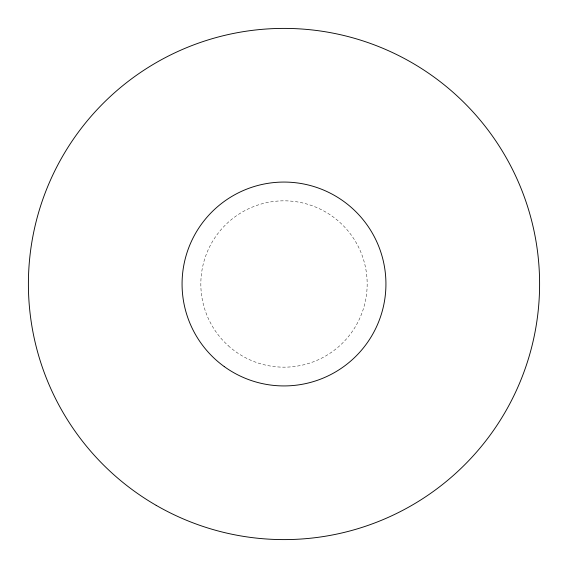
<?xml version="1.0" encoding="UTF-8"?>
<svg xmlns="http://www.w3.org/2000/svg" width="568" height="568" viewBox="0 0 568 568"><rect width="100%" height="100%" fill="white"/><g stroke="black" fill="none" stroke-linecap="round" stroke-linejoin="round"><path stroke-width="0.43" stroke-dasharray="2.84 2.13" d="M228.279 345.734A83.162 83.162 0 0 0 365.33 301.388A83.162 83.162 0 0 0 258.397 204.87A83.162 83.162 0 0 0 228.279 345.734"/><path stroke-width="0.85" d="M156.2 505.357A255.6 255.6 0 0 0 539.6 284A255.6 255.6 0 0 0 156.2 62.643A255.6 255.6 0 0 0 156.2 505.357M224.254 366.587A101.935 101.935 0 0 0 385.395 294.444A101.935 101.935 0 0 0 242.351 190.962A101.935 101.935 0 0 0 224.254 366.587"/></g></svg>
